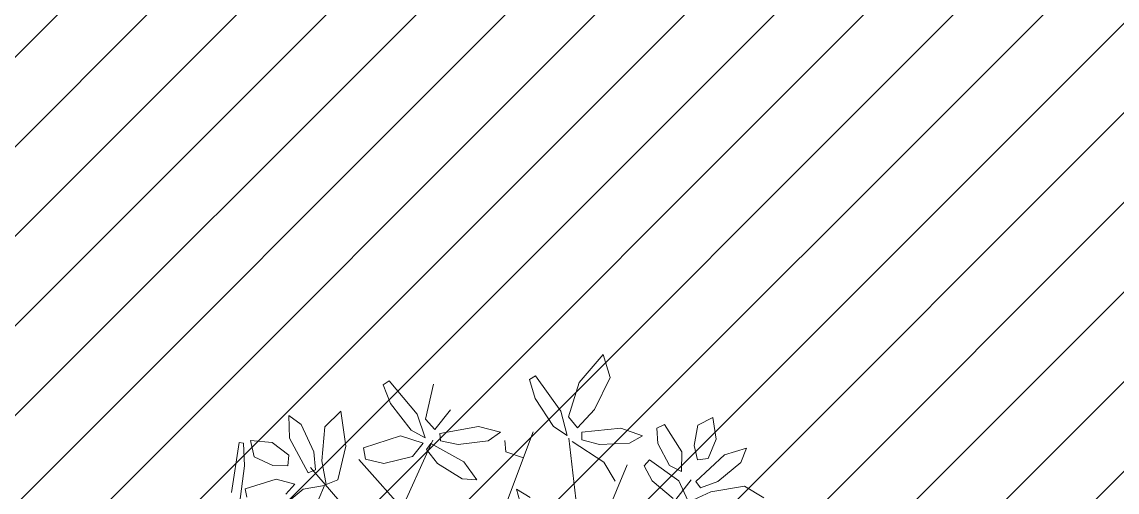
# Model space of a CAD drawing. Header units: millimetres. Extents: x 4980 to 19099, y 3891 to 5773.
# Drawn here: x 5489.4 to 5544.3, y 4562.9 to 4586.4 of the extents above; entities that cross this region are included whole.
import ezdxf

# ---------------------------------------------------------------- set-up
doc = ezdxf.new("R2010")
doc.units = ezdxf.units.MM
doc.layers.add('no3_duvar tarama', color=253, linetype='Continuous', lineweight=9)
doc.layers.add('no3_ölçü tefriş', color=252, linetype='Continuous', lineweight=0)

# ---------------------------------------------------------------- blocks, each defined once
blk = doc.blocks.new('p34')
at = {"color": 68}
for p, q in [((1685.294, -14118.438), (1684.949, -14119.593)), ((1686.489, -14119.835), (1685.294, -14118.438)), ((1684.949, -14119.593), (1685.738, -14121.191)), ((1687.031, -14121.555), (1686.489, -14119.835)), ((1687.424, -14121.267), (1688.687, -14119.488)), ((1688.687, -14119.488), (1688.993, -14119.67)), ((1688.993, -14119.67), (1688.702, -14120.628)), ((1694.626, -14121.385), (1696.025, -14119.712)), ((1696.025, -14119.712), (1696.316, -14119.918)), ((1694.211, -14121.641), (1693.807, -14119.884)), ((1696.316, -14119.918), (1695.95, -14120.849)), ((1688.702, -14120.628), (1687.794, -14122.038)), ((1695.95, -14120.849), (1694.933, -14122.183)), ((1685.738, -14121.191), (1686.597, -14122.104)), ((1687.116, -14122.482), (1687.424, -14121.267)), ((1692.951, -14121.176), (1693.734, -14122.154)), ((1694.222, -14122.572), (1694.626, -14121.385)), ((1698.209, -14122.976), (1698.443, -14121.227)), ((1698.443, -14121.227), (1699.246, -14122.005)), ((1700.445, -14121.879), (1701.061, -14121.423)), ((1701.061, -14121.423), (1701.022, -14122.574)), ((1679.642, -14122.701), (1679.81, -14121.624)), ((1679.81, -14121.624), (1680.556, -14122)), ((1680.556, -14122), (1680.748, -14123.009)), ((1681.371, -14123.339), (1682.229, -14121.966)), ((1682.229, -14121.966), (1682.611, -14122.14)), ((1686.597, -14122.104), (1687.031, -14121.555)), ((1687.794, -14122.038), (1687.116, -14122.482)), ((1690.45, -14122.307), (1691.557, -14122.016)), ((1691.557, -14122.016), (1693.491, -14122.355)), ((1693.734, -14122.154), (1694.211, -14121.641)), ((1699.246, -14122.005), (1699.411, -14123.716)), ((1699.815, -14123.25), (1700.445, -14121.879)), ((1682.611, -14122.14), (1682.568, -14122.911)), ((1683.335, -14122.517), (1684.416, -14122.139)), ((1683.99, -14122.893), (1683.335, -14122.517)), ((1684.416, -14122.139), (1686.37, -14122.324)), ((1686.37, -14122.324), (1686.371, -14122.701)), ((1691.074, -14122.734), (1690.45, -14122.307)), ((1693.491, -14122.355), (1693.461, -14122.731)), ((1694.933, -14122.183), (1694.222, -14122.572)), ((1694.323, -14122.844), (1695.467, -14122.467)), ((1695.467, -14122.467), (1697.314, -14123.072)), ((1701.022, -14122.574), (1700.103, -14124.31)), ((1680.052, -14123.668), (1679.642, -14122.701)), ((1680.748, -14123.009), (1680.586, -14123.742)), ((1682.568, -14122.911), (1681.987, -14124.007)), ((1685.497, -14122.955), (1683.99, -14122.893)), ((1685.284, -14123.84), (1686.868, -14122.79)), ((1686.371, -14122.701), (1685.497, -14122.955)), ((1690.238, -14122.735), (1690.186, -14123.299)), ((1692.571, -14122.915), (1691.074, -14122.734)), ((1692.288, -14123.78), (1693.95, -14122.86)), ((1693.461, -14122.731), (1692.571, -14122.915)), ((1693.95, -14122.86), (1694.164, -14123.17)), ((1694.861, -14123.512), (1694.323, -14122.844)), ((1697.314, -14123.072), (1697.217, -14123.63)), ((1698.616, -14124.664), (1698.209, -14122.976)), ((1701.061, -14123.421), (1701.893, -14122.78)), ((1701.893, -14122.78), (1702.978, -14122.672)), ((1702.978, -14122.672), (1702.802, -14123.489)), ((1703.326, -14122.803), (1703.296, -14123.94)), ((1703.555, -14122.777), (1703.326, -14122.803)), ((1703.945, -14125.271), (1703.555, -14122.777)), ((1678.405, -14123.875), (1678.119, -14123.164)), ((1678.119, -14123.164), (1679.223, -14123.492)), ((1679.223, -14123.492), (1680.671, -14124.82)), ((1680.586, -14123.742), (1680.052, -14123.668)), ((1681.381, -14124.322), (1681.371, -14123.339)), ((1690.186, -14123.299), (1689.295, -14123.599)), ((1694.164, -14123.17), (1693.613, -14123.859)), ((1696.306, -14123.858), (1694.861, -14123.512)), ((1697.217, -14123.63), (1696.306, -14123.858)), ((1699.734, -14124.16), (1699.815, -14123.25)), ((1701.124, -14123.956), (1701.061, -14123.421)), ((1702.802, -14123.489), (1701.874, -14123.928)), ((1679.573, -14124.831), (1678.405, -14123.875)), ((1681.987, -14124.007), (1681.381, -14124.322)), ((1681.519, -14124.785), (1682.979, -14123.718)), ((1683.264, -14124.026), (1682.866, -14124.778)), ((1682.979, -14123.718), (1683.264, -14124.026)), ((1684.711, -14124.793), (1685.284, -14123.84)), ((1691.641, -14124.685), (1692.288, -14123.78)), ((1693.613, -14123.859), (1692.377, -14124.635)), ((1699.411, -14123.716), (1699.2, -14124.897)), ((1700.103, -14124.31), (1699.734, -14124.16)), ((1701.874, -14123.928), (1701.124, -14123.956)), ((1703.296, -14123.94), (1703.547, -14125.868)), ((1681.074, -14125.768), (1681.519, -14124.785)), ((1682.866, -14124.778), (1681.801, -14125.667)), ((1692.377, -14124.635), (1691.641, -14124.685)), ((1700.764, -14124.872), (1701.712, -14124.614)), ((1701.712, -14124.614), (1703.257, -14125.099)), ((1677.269, -14125.649), (1678.225, -14125.068)), ((1678.225, -14125.068), (1679.922, -14125.339)), ((1680.433, -14125.139), (1679.573, -14124.831)), ((1679.922, -14125.339), (1681.012, -14125.841)), ((1680.671, -14124.82), (1680.433, -14125.139)), ((1688.976, -14125.589), (1689.667, -14125.164)), ((1689.667, -14125.164), (1689.325, -14126.37)), ((1699.286, -14124.939), (1700.349, -14125.122)), ((1700.349, -14125.122), (1701.751, -14126.266)), ((1701.221, -14125.379), (1700.764, -14124.872)), ((1703.257, -14125.099), (1703.184, -14125.512))]:
    blk.add_line(p, q, dxfattribs=at)
at = {"color": 44}
for p, q in [((1694.436, -14137.067), (1688.808, -14122.302)), ((1685.654, -14135.103), (1687.026, -14122.623)), ((1698.592, -14133.078), (1693.838, -14122.703)), ((1691.802, -14130.168), (1697.552, -14123.652)), ((1686.342, -14129.293), (1684.107, -14123.977)), ((1696.572, -14127.998), (1699.979, -14124.041)), ((1685.85, -14131.036), (1680.9, -14124.728))]:
    blk.add_line(p, q, dxfattribs=at)
at = {"color": 66}
for p, q in [((1699.2, -14124.897), (1698.616, -14124.664)), ((1699.567, -14125.617), (1699.286, -14124.939))]:
    blk.add_line(p, q, dxfattribs=at)

msp = doc.modelspace()

# ---------------------------------------------------------------- hatches: boundary and pattern name
at = {"layer": 'no3_duvar tarama'}
h = msp.add_hatch(dxfattribs=at)
h.set_pattern_fill('ANSI31', color=256, style=0)
h.set_pattern_definition([(45, (77489.65, 25972.4954), (-2.24506403, 2.24506403), [])])
h.paths.add_polyline_path([(5457.79, 4645.73), (5472.693, 4651.55), (5477.951, 4638.195), (5533.01, 4657.03), (5542.333, 4642.678), (5564.177, 4642.669), (5564.165, 4586.813), (5564.158, 4578.331), (5582.397, 4578.306), (5582.397, 4561.306), (5515.397, 4561.306), (5515.397, 4559.306), (5489.397, 4559.306), (5479.938, 4583.525), (5481.801, 4584.252)])

# ---------------------------------------------------------------- block references
at = {"layer": 'no3_ölçü tefriş', "xscale": -1, "rotation": 0.2328300535295913}
msp.add_blockref('p34', (7146.474, 18694.927, -1.627), dxfattribs=at)

doc.saveas('drawing.dxf')
